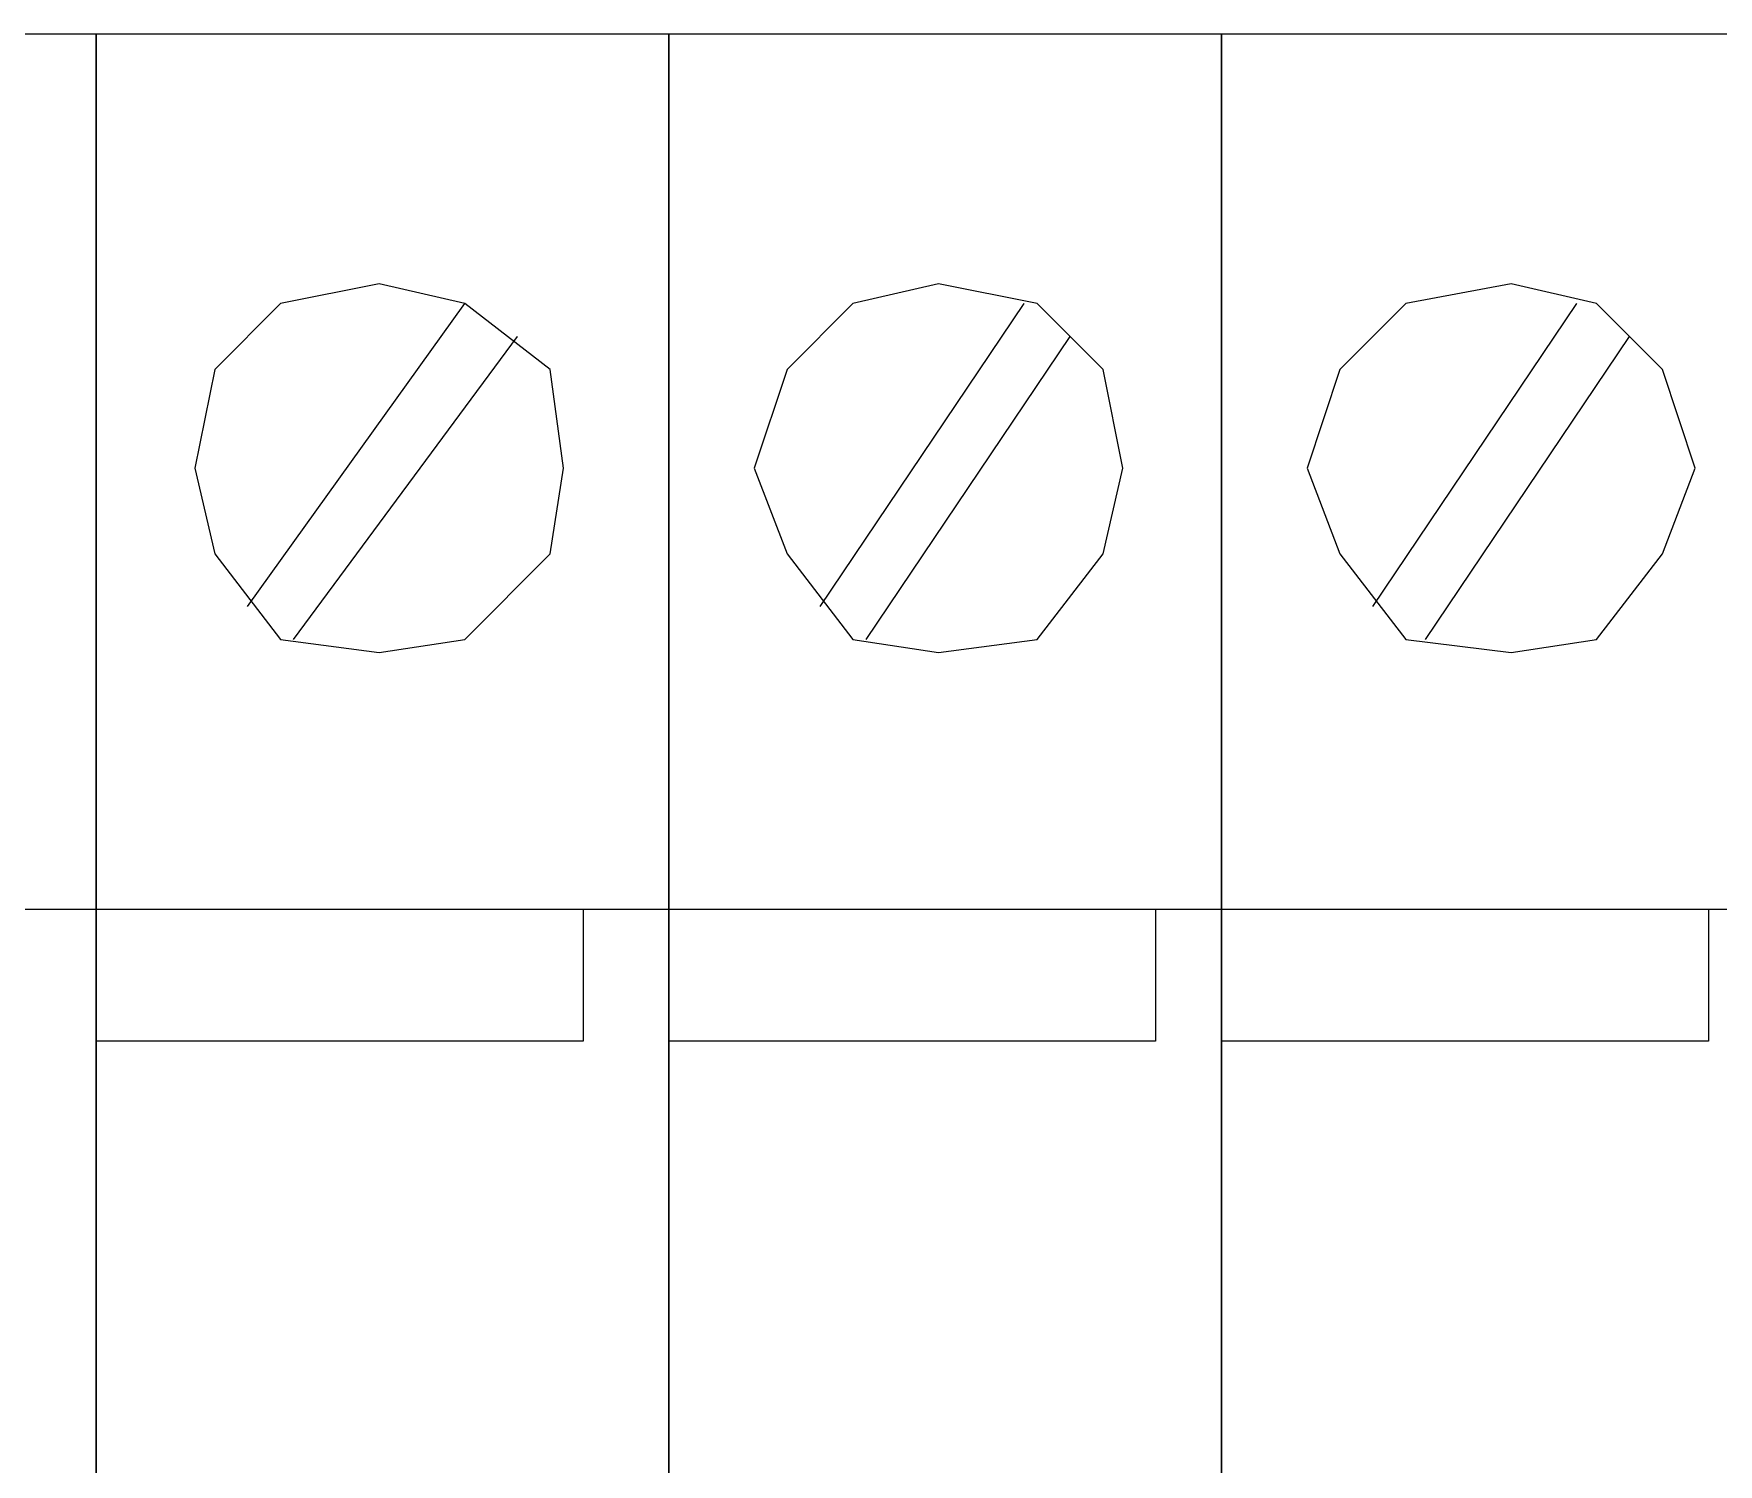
# Model space of a CAD drawing. Header units: millimetres. Extents: x 3 to 291, y 6 to 496.
# Drawn here: x 191.066 to 195.302, y 377.959 to 381.553 of the extents above; entities that cross this region are included whole.
import ezdxf

# ---------------------------------------------------------------- set-up
doc = ezdxf.new("R2010")
doc.units = ezdxf.units.MM
doc.layers.get('0').update_dxf_attribs({"linetype": 'CONTINUOUS'})

msp = doc.modelspace()

# ---------------------------------------------------------------- linework, layer by layer
at = {"color": 7, "linetype": 'Continuous', "lineweight": 20}
for points in [[(189.8171, 381.5533), (191.2234, 381.5533), (191.2234, 373.7277), (189.8171, 373.7277)], [(189.8171, 381.5533), (191.2234, 381.5533), (191.2234, 379.3528), (189.8171, 379.3528)], [(189.8171, 381.5533), (191.2234, 381.5533), (191.2234, 373.7277), (189.8171, 373.7277)], [(189.8171, 381.5533), (191.2234, 381.5533), (191.2234, 379.3528), (189.8171, 379.3528)], [(189.8171, 381.5533), (191.2234, 381.5533), (191.2234, 373.7277), (189.8171, 373.7277)], [(189.8171, 381.5533), (191.2234, 381.5533), (191.2234, 379.3528), (189.8171, 379.3528)], [(189.8171, 381.5533), (191.2234, 381.5533), (191.2234, 373.7277), (189.8171, 373.7277)], [(189.8171, 381.5533), (191.2234, 381.5533), (191.2234, 379.3528), (189.8171, 379.3528)], [(189.8171, 381.5533), (191.2234, 381.5533), (191.2234, 373.7277), (189.8171, 373.7277)], [(189.8171, 381.5533), (191.2234, 381.5533), (191.2234, 379.3528), (189.8171, 379.3528)], [(189.8171, 381.5533), (191.2234, 381.5533), (191.2234, 373.7277), (189.8171, 373.7277)], [(189.8171, 381.5533), (191.2234, 381.5533), (191.2234, 379.3528), (189.8171, 379.3528)], [(189.8171, 381.5533), (191.2234, 381.5533), (191.2234, 373.7277), (189.8171, 373.7277)], [(189.8171, 381.5533), (191.2234, 381.5533), (191.2234, 379.3528), (189.8171, 379.3528)], [(189.8171, 381.5533), (191.2234, 381.5533), (191.2234, 373.7277), (189.8171, 373.7277)], [(189.8171, 381.5533), (191.2234, 381.5533), (191.2234, 379.3528), (189.8171, 379.3528)], [(189.8171, 381.5533), (191.2234, 381.5533), (191.2234, 373.7277), (189.8171, 373.7277)], [(189.8171, 381.5533), (191.2234, 381.5533), (191.2234, 379.3528), (189.8171, 379.3528)], [(189.8171, 381.5533), (191.2234, 381.5533), (191.2234, 373.7277), (189.8171, 373.7277)], [(189.8171, 381.5533), (191.2234, 381.5533), (191.2234, 379.3528), (189.8171, 379.3528)], [(189.8171, 381.5533), (191.2234, 381.5533), (191.2234, 373.7277), (189.8171, 373.7277)], [(189.8171, 381.5533), (191.2234, 381.5533), (191.2234, 379.3528), (189.8171, 379.3528)], [(189.8171, 381.5533), (191.2234, 381.5533), (191.2234, 373.7277), (189.8171, 373.7277)], [(189.8171, 381.5533), (191.2234, 381.5533), (191.2234, 379.3528), (189.8171, 379.3528)], [(189.8171, 381.5533), (191.2234, 381.5533), (191.2234, 373.7277), (189.8171, 373.7277)], [(189.8171, 381.5533), (191.2234, 381.5533), (191.2234, 379.3528), (189.8171, 379.3528)], [(189.8171, 381.5533), (191.2234, 381.5533), (191.2234, 373.7277), (189.8171, 373.7277)], [(189.8171, 381.5533), (191.2234, 381.5533), (191.2234, 379.3528), (189.8171, 379.3528)], [(189.8171, 381.5533), (191.2234, 381.5533), (191.2234, 373.7277), (189.8171, 373.7277)], [(189.8171, 381.5533), (191.2234, 381.5533), (191.2234, 379.3528), (189.8171, 379.3528)], [(189.8171, 381.5533), (191.2234, 381.5533), (191.2234, 373.7277), (189.8171, 373.7277)], [(189.8171, 381.5533), (191.2234, 381.5533), (191.2234, 379.3528), (189.8171, 379.3528)], [(189.8171, 381.5533), (191.2234, 381.5533), (191.2234, 373.7277), (189.8171, 373.7277)], [(189.8171, 381.5533), (191.2234, 381.5533), (191.2234, 379.3528), (189.8171, 379.3528)], [(189.8171, 381.5533), (191.2234, 381.5533), (191.2234, 373.7277), (189.8171, 373.7277)], [(189.8171, 381.5533), (191.2234, 381.5533), (191.2234, 379.3528), (189.8171, 379.3528)], [(189.8171, 381.5533), (191.2234, 381.5533), (191.2234, 373.7277), (189.8171, 373.7277)], [(189.8171, 381.5533), (191.2234, 381.5533), (191.2234, 379.3528), (189.8171, 379.3528)], [(189.8171, 381.5533), (191.2234, 381.5533), (191.2234, 373.7277), (189.8171, 373.7277)], [(189.8171, 381.5533), (191.2234, 381.5533), (191.2234, 379.3528), (189.8171, 379.3528)], [(191.2234, 381.5533), (192.6627, 381.5533), (192.6627, 373.7277), (191.2234, 373.7277)], [(191.2234, 381.5533), (192.6627, 381.5533), (192.6627, 379.3528), (191.2234, 379.3528)], [(191.2234, 381.5533), (192.6627, 381.5533), (192.6627, 373.7277), (191.2234, 373.7277)], [(191.2234, 381.5533), (192.6627, 381.5533), (192.6627, 379.3528), (191.2234, 379.3528)], [(191.2234, 381.5533), (192.6627, 381.5533), (192.6627, 373.7277), (191.2234, 373.7277)], [(191.2234, 381.5533), (192.6627, 381.5533), (192.6627, 379.3528), (191.2234, 379.3528)], [(191.2234, 381.5533), (192.6627, 381.5533), (192.6627, 373.7277), (191.2234, 373.7277)], [(191.2234, 381.5533), (192.6627, 381.5533), (192.6627, 379.3528), (191.2234, 379.3528)], [(191.2234, 381.5533), (192.6627, 381.5533), (192.6627, 373.7277), (191.2234, 373.7277)], [(191.2234, 381.5533), (192.6627, 381.5533), (192.6627, 379.3528), (191.2234, 379.3528)], [(191.2234, 381.5533), (192.6627, 381.5533), (192.6627, 373.7277), (191.2234, 373.7277)], [(191.2234, 381.5533), (192.6627, 381.5533), (192.6627, 379.3528), (191.2234, 379.3528)], [(191.2234, 381.5533), (192.6627, 381.5533), (192.6627, 373.7277), (191.2234, 373.7277)], [(191.2234, 381.5533), (192.6627, 381.5533), (192.6627, 379.3528), (191.2234, 379.3528)], [(191.2234, 381.5533), (192.6627, 381.5533), (192.6627, 373.7277), (191.2234, 373.7277)], [(191.2234, 381.5533), (192.6627, 381.5533), (192.6627, 379.3528), (191.2234, 379.3528)], [(191.2234, 381.5533), (192.6627, 381.5533), (192.6627, 373.7277), (191.2234, 373.7277)], [(191.2234, 381.5533), (192.6627, 381.5533), (192.6627, 379.3528), (191.2234, 379.3528)], [(191.2234, 381.5533), (192.6627, 381.5533), (192.6627, 373.7277), (191.2234, 373.7277)], [(191.2234, 381.5533), (192.6627, 381.5533), (192.6627, 379.3528), (191.2234, 379.3528)], [(191.2234, 381.5533), (192.6627, 381.5533), (192.6627, 373.7277), (191.2234, 373.7277)], [(191.2234, 381.5533), (192.6627, 381.5533), (192.6627, 379.3528), (191.2234, 379.3528)], [(191.2234, 381.5533), (192.6627, 381.5533), (192.6627, 373.7277), (191.2234, 373.7277)], [(191.2234, 381.5533), (192.6627, 381.5533), (192.6627, 379.3528), (191.2234, 379.3528)], [(191.2234, 381.5533), (192.6627, 381.5533), (192.6627, 373.7277), (191.2234, 373.7277)], [(191.2234, 381.5533), (192.6627, 381.5533), (192.6627, 379.3528), (191.2234, 379.3528)], [(191.2234, 381.5533), (192.6627, 381.5533), (192.6627, 373.7277), (191.2234, 373.7277)], [(191.2234, 381.5533), (192.6627, 381.5533), (192.6627, 379.3528), (191.2234, 379.3528)], [(191.2234, 381.5533), (192.6627, 381.5533), (192.6627, 373.7277), (191.2234, 373.7277)], [(191.2234, 381.5533), (192.6627, 381.5533), (192.6627, 379.3528), (191.2234, 379.3528)], [(191.2234, 381.5533), (192.6627, 381.5533), (192.6627, 373.7277), (191.2234, 373.7277)], [(191.2234, 381.5533), (192.6627, 381.5533), (192.6627, 379.3528), (191.2234, 379.3528)], [(191.2234, 381.5533), (192.6627, 381.5533), (192.6627, 373.7277), (191.2234, 373.7277)], [(191.2234, 381.5533), (192.6627, 381.5533), (192.6627, 379.3528), (191.2234, 379.3528)], [(191.2234, 381.5533), (192.6627, 381.5533), (192.6627, 373.7277), (191.2234, 373.7277)], [(191.2234, 381.5533), (192.6627, 381.5533), (192.6627, 379.3528), (191.2234, 379.3528)], [(191.2234, 381.5533), (192.6627, 381.5533), (192.6627, 373.7277), (191.2234, 373.7277)], [(191.2234, 381.5533), (192.6627, 381.5533), (192.6627, 379.3528), (191.2234, 379.3528)], [(191.2234, 381.5533), (192.6627, 381.5533), (192.6627, 373.7277), (191.2234, 373.7277)], [(191.2234, 381.5533), (192.6627, 381.5533), (192.6627, 379.3528), (191.2234, 379.3528)], [(192.6627, 381.5533), (194.0525, 381.5533), (194.0525, 373.7277), (192.6627, 373.7277)], [(192.6627, 381.5533), (194.0525, 381.5533), (194.0525, 379.3528), (192.6627, 379.3528)], [(192.6627, 381.5533), (194.0525, 381.5533), (194.0525, 373.7277), (192.6627, 373.7277)], [(192.6627, 381.5533), (194.0525, 381.5533), (194.0525, 379.3528), (192.6627, 379.3528)], [(192.6627, 381.5533), (194.0525, 381.5533), (194.0525, 373.7277), (192.6627, 373.7277)], [(192.6627, 381.5533), (194.0525, 381.5533), (194.0525, 379.3528), (192.6627, 379.3528)], [(192.6627, 381.5533), (194.0525, 381.5533), (194.0525, 373.7277), (192.6627, 373.7277)], [(192.6627, 381.5533), (194.0525, 381.5533), (194.0525, 379.3528), (192.6627, 379.3528)], [(192.6627, 381.5533), (194.0525, 381.5533), (194.0525, 373.7277), (192.6627, 373.7277)], [(192.6627, 381.5533), (194.0525, 381.5533), (194.0525, 379.3528), (192.6627, 379.3528)], [(192.6627, 381.5533), (194.0525, 381.5533), (194.0525, 373.7277), (192.6627, 373.7277)], [(192.6627, 381.5533), (194.0525, 381.5533), (194.0525, 379.3528), (192.6627, 379.3528)], [(192.6627, 381.5533), (194.0525, 381.5533), (194.0525, 373.7277), (192.6627, 373.7277)], [(192.6627, 381.5533), (194.0525, 381.5533), (194.0525, 379.3528), (192.6627, 379.3528)], [(192.6627, 381.5533), (194.0525, 381.5533), (194.0525, 373.7277), (192.6627, 373.7277)], [(192.6627, 381.5533), (194.0525, 381.5533), (194.0525, 379.3528), (192.6627, 379.3528)], [(192.6627, 381.5533), (194.0525, 381.5533), (194.0525, 373.7277), (192.6627, 373.7277)], [(192.6627, 381.5533), (194.0525, 381.5533), (194.0525, 379.3528), (192.6627, 379.3528)], [(192.6627, 381.5533), (194.0525, 381.5533), (194.0525, 373.7277), (192.6627, 373.7277)], [(192.6627, 381.5533), (194.0525, 381.5533), (194.0525, 379.3528), (192.6627, 379.3528)], [(192.6627, 381.5533), (194.0525, 381.5533), (194.0525, 373.7277), (192.6627, 373.7277)], [(192.6627, 381.5533), (194.0525, 381.5533), (194.0525, 379.3528), (192.6627, 379.3528)], [(192.6627, 381.5533), (194.0525, 381.5533), (194.0525, 373.7277), (192.6627, 373.7277)], [(192.6627, 381.5533), (194.0525, 381.5533), (194.0525, 379.3528), (192.6627, 379.3528)], [(192.6627, 381.5533), (194.0525, 381.5533), (194.0525, 373.7277), (192.6627, 373.7277)], [(192.6627, 381.5533), (194.0525, 381.5533), (194.0525, 379.3528), (192.6627, 379.3528)], [(192.6627, 381.5533), (194.0525, 381.5533), (194.0525, 373.7277), (192.6627, 373.7277)], [(192.6627, 381.5533), (194.0525, 381.5533), (194.0525, 379.3528), (192.6627, 379.3528)], [(192.6627, 381.5533), (194.0525, 381.5533), (194.0525, 373.7277), (192.6627, 373.7277)], [(192.6627, 381.5533), (194.0525, 381.5533), (194.0525, 379.3528), (192.6627, 379.3528)], [(192.6627, 381.5533), (194.0525, 381.5533), (194.0525, 373.7277), (192.6627, 373.7277)], [(192.6627, 381.5533), (194.0525, 381.5533), (194.0525, 379.3528), (192.6627, 379.3528)], [(192.6627, 381.5533), (194.0525, 381.5533), (194.0525, 373.7277), (192.6627, 373.7277)], [(192.6627, 381.5533), (194.0525, 381.5533), (194.0525, 379.3528), (192.6627, 379.3528)], [(192.6627, 381.5533), (194.0525, 381.5533), (194.0525, 373.7277), (192.6627, 373.7277)], [(192.6627, 381.5533), (194.0525, 381.5533), (194.0525, 379.3528), (192.6627, 379.3528)], [(192.6627, 381.5533), (194.0525, 381.5533), (194.0525, 373.7277), (192.6627, 373.7277)], [(192.6627, 381.5533), (194.0525, 381.5533), (194.0525, 379.3528), (192.6627, 379.3528)], [(192.6627, 381.5533), (194.0525, 381.5533), (194.0525, 373.7277), (192.6627, 373.7277)], [(192.6627, 381.5533), (194.0525, 381.5533), (194.0525, 379.3528), (192.6627, 379.3528)], [(194.0525, 381.5533), (195.4588, 381.5533), (195.4588, 373.7277), (194.0525, 373.7277)], [(194.0525, 381.5533), (195.4588, 381.5533), (195.4588, 379.3528), (194.0525, 379.3528)], [(194.0525, 381.5533), (195.4588, 381.5533), (195.4588, 373.7277), (194.0525, 373.7277)], [(194.0525, 381.5533), (195.4588, 381.5533), (195.4588, 379.3528), (194.0525, 379.3528)], [(194.0525, 381.5533), (195.4588, 381.5533), (195.4588, 373.7277), (194.0525, 373.7277)], [(194.0525, 381.5533), (195.4588, 381.5533), (195.4588, 379.3528), (194.0525, 379.3528)], [(194.0525, 381.5533), (195.4588, 381.5533), (195.4588, 373.7277), (194.0525, 373.7277)], [(194.0525, 381.5533), (195.4588, 381.5533), (195.4588, 379.3528), (194.0525, 379.3528)], [(194.0525, 381.5533), (195.4588, 381.5533), (195.4588, 373.7277), (194.0525, 373.7277)], [(194.0525, 381.5533), (195.4588, 381.5533), (195.4588, 379.3528), (194.0525, 379.3528)], [(194.0525, 381.5533), (195.4588, 381.5533), (195.4588, 373.7277), (194.0525, 373.7277)], [(194.0525, 381.5533), (195.4588, 381.5533), (195.4588, 379.3528), (194.0525, 379.3528)], [(194.0525, 381.5533), (195.4588, 381.5533), (195.4588, 373.7277), (194.0525, 373.7277)], [(194.0525, 381.5533), (195.4588, 381.5533), (195.4588, 379.3528), (194.0525, 379.3528)], [(194.0525, 381.5533), (195.4588, 381.5533), (195.4588, 373.7277), (194.0525, 373.7277)], [(194.0525, 381.5533), (195.4588, 381.5533), (195.4588, 379.3528), (194.0525, 379.3528)], [(194.0525, 381.5533), (195.4588, 381.5533), (195.4588, 373.7277), (194.0525, 373.7277)], [(194.0525, 381.5533), (195.4588, 381.5533), (195.4588, 379.3528), (194.0525, 379.3528)], [(194.0525, 381.5533), (195.4588, 381.5533), (195.4588, 373.7277), (194.0525, 373.7277)], [(194.0525, 381.5533), (195.4588, 381.5533), (195.4588, 379.3528), (194.0525, 379.3528)], [(194.0525, 381.5533), (195.4588, 381.5533), (195.4588, 373.7277), (194.0525, 373.7277)], [(194.0525, 381.5533), (195.4588, 381.5533), (195.4588, 379.3528), (194.0525, 379.3528)], [(194.0525, 381.5533), (195.4588, 381.5533), (195.4588, 373.7277), (194.0525, 373.7277)], [(194.0525, 381.5533), (195.4588, 381.5533), (195.4588, 379.3528), (194.0525, 379.3528)], [(194.0525, 381.5533), (195.4588, 381.5533), (195.4588, 373.7277), (194.0525, 373.7277)], [(194.0525, 381.5533), (195.4588, 381.5533), (195.4588, 379.3528), (194.0525, 379.3528)], [(194.0525, 381.5533), (195.4588, 381.5533), (195.4588, 373.7277), (194.0525, 373.7277)], [(194.0525, 381.5533), (195.4588, 381.5533), (195.4588, 379.3528), (194.0525, 379.3528)], [(194.0525, 381.5533), (195.4588, 381.5533), (195.4588, 373.7277), (194.0525, 373.7277)], [(194.0525, 381.5533), (195.4588, 381.5533), (195.4588, 379.3528), (194.0525, 379.3528)], [(194.0525, 381.5533), (195.4588, 381.5533), (195.4588, 373.7277), (194.0525, 373.7277)], [(194.0525, 381.5533), (195.4588, 381.5533), (195.4588, 379.3528), (194.0525, 379.3528)], [(194.0525, 381.5533), (195.4588, 381.5533), (195.4588, 373.7277), (194.0525, 373.7277)], [(194.0525, 381.5533), (195.4588, 381.5533), (195.4588, 379.3528), (194.0525, 379.3528)], [(194.0525, 381.5533), (195.4588, 381.5533), (195.4588, 373.7277), (194.0525, 373.7277)], [(194.0525, 381.5533), (195.4588, 381.5533), (195.4588, 379.3528), (194.0525, 379.3528)], [(194.0525, 381.5533), (195.4588, 381.5533), (195.4588, 373.7277), (194.0525, 373.7277)], [(194.0525, 381.5533), (195.4588, 381.5533), (195.4588, 379.3528), (194.0525, 379.3528)], [(194.0525, 381.5533), (195.4588, 381.5533), (195.4588, 373.7277), (194.0525, 373.7277)], [(194.0525, 381.5533), (195.4588, 381.5533), (195.4588, 379.3528), (194.0525, 379.3528)], [(192.398, 380.4613), (192.3649, 380.7095), (192.1499, 380.875), (191.9348, 380.9246), (191.6866, 380.875), (191.5212, 380.7095), (191.4715, 380.4613), (191.5212, 380.2463), (191.6866, 380.0312), (191.9348, 379.9981), (192.1499, 380.0312), (192.3649, 380.2463)], [(192.398, 380.4613), (192.3649, 380.7095), (192.1499, 380.875), (191.9348, 380.9246), (191.6866, 380.875), (191.5212, 380.7095), (191.4715, 380.4613), (191.5212, 380.2463), (191.6866, 380.0312), (191.9348, 379.9981), (192.1499, 380.0312), (192.3649, 380.2463)], [(192.398, 380.4613), (192.3649, 380.7095), (192.1499, 380.875), (191.9348, 380.9246), (191.6866, 380.875), (191.5212, 380.7095), (191.4715, 380.4613), (191.5212, 380.2463), (191.6866, 380.0312), (191.9348, 379.9981), (192.1499, 380.0312), (192.3649, 380.2463)], [(192.398, 380.4613), (192.3649, 380.7095), (192.1499, 380.875), (191.9348, 380.9246), (191.6866, 380.875), (191.5212, 380.7095), (191.4715, 380.4613), (191.5212, 380.2463), (191.6866, 380.0312), (191.9348, 379.9981), (192.1499, 380.0312), (192.3649, 380.2463)], [(192.398, 380.4613), (192.3649, 380.7095), (192.1499, 380.875), (191.9348, 380.9246), (191.6866, 380.875), (191.5212, 380.7095), (191.4715, 380.4613), (191.5212, 380.2463), (191.6866, 380.0312), (191.9348, 379.9981), (192.1499, 380.0312), (192.3649, 380.2463)], [(192.398, 380.4613), (192.3649, 380.7095), (192.1499, 380.875), (191.9348, 380.9246), (191.6866, 380.875), (191.5212, 380.7095), (191.4715, 380.4613), (191.5212, 380.2463), (191.6866, 380.0312), (191.9348, 379.9981), (192.1499, 380.0312), (192.3649, 380.2463)], [(192.398, 380.4613), (192.3649, 380.7095), (192.1499, 380.875), (191.9348, 380.9246), (191.6866, 380.875), (191.5212, 380.7095), (191.4715, 380.4613), (191.5212, 380.2463), (191.6866, 380.0312), (191.9348, 379.9981), (192.1499, 380.0312), (192.3649, 380.2463)], [(192.398, 380.4613), (192.3649, 380.7095), (192.1499, 380.875), (191.9348, 380.9246), (191.6866, 380.875), (191.5212, 380.7095), (191.4715, 380.4613), (191.5212, 380.2463), (191.6866, 380.0312), (191.9348, 379.9981), (192.1499, 380.0312), (192.3649, 380.2463)], [(192.398, 380.4613), (192.3649, 380.7095), (192.1499, 380.875), (191.9348, 380.9246), (191.6866, 380.875), (191.5212, 380.7095), (191.4715, 380.4613), (191.5212, 380.2463), (191.6866, 380.0312), (191.9348, 379.9981), (192.1499, 380.0312), (192.3649, 380.2463)], [(192.398, 380.4613), (192.3649, 380.7095), (192.1499, 380.875), (191.9348, 380.9246), (191.6866, 380.875), (191.5212, 380.7095), (191.4715, 380.4613), (191.5212, 380.2463), (191.6866, 380.0312), (191.9348, 379.9981), (192.1499, 380.0312), (192.3649, 380.2463)], [(192.398, 380.4613), (192.3649, 380.7095), (192.1499, 380.875), (191.9348, 380.9246), (191.6866, 380.875), (191.5212, 380.7095), (191.4715, 380.4613), (191.5212, 380.2463), (191.6866, 380.0312), (191.9348, 379.9981), (192.1499, 380.0312), (192.3649, 380.2463)], [(192.398, 380.4613), (192.3649, 380.7095), (192.1499, 380.875), (191.9348, 380.9246), (191.6866, 380.875), (191.5212, 380.7095), (191.4715, 380.4613), (191.5212, 380.2463), (191.6866, 380.0312), (191.9348, 379.9981), (192.1499, 380.0312), (192.3649, 380.2463)], [(192.398, 380.4613), (192.3649, 380.7095), (192.1499, 380.875), (191.9348, 380.9246), (191.6866, 380.875), (191.5212, 380.7095), (191.4715, 380.4613), (191.5212, 380.2463), (191.6866, 380.0312), (191.9348, 379.9981), (192.1499, 380.0312), (192.3649, 380.2463)], [(192.398, 380.4613), (192.3649, 380.7095), (192.1499, 380.875), (191.9348, 380.9246), (191.6866, 380.875), (191.5212, 380.7095), (191.4715, 380.4613), (191.5212, 380.2463), (191.6866, 380.0312), (191.9348, 379.9981), (192.1499, 380.0312), (192.3649, 380.2463)], [(192.398, 380.4613), (192.3649, 380.7095), (192.1499, 380.875), (191.9348, 380.9246), (191.6866, 380.875), (191.5212, 380.7095), (191.4715, 380.4613), (191.5212, 380.2463), (191.6866, 380.0312), (191.9348, 379.9981), (192.1499, 380.0312), (192.3649, 380.2463)], [(192.398, 380.4613), (192.3649, 380.7095), (192.1499, 380.875), (191.9348, 380.9246), (191.6866, 380.875), (191.5212, 380.7095), (191.4715, 380.4613), (191.5212, 380.2463), (191.6866, 380.0312), (191.9348, 379.9981), (192.1499, 380.0312), (192.3649, 380.2463)], [(192.398, 380.4613), (192.3649, 380.7095), (192.1499, 380.875), (191.9348, 380.9246), (191.6866, 380.875), (191.5212, 380.7095), (191.4715, 380.4613), (191.5212, 380.2463), (191.6866, 380.0312), (191.9348, 379.9981), (192.1499, 380.0312), (192.3649, 380.2463)], [(192.398, 380.4613), (192.3649, 380.7095), (192.1499, 380.875), (191.9348, 380.9246), (191.6866, 380.875), (191.5212, 380.7095), (191.4715, 380.4613), (191.5212, 380.2463), (191.6866, 380.0312), (191.9348, 379.9981), (192.1499, 380.0312), (192.3649, 380.2463)], [(192.398, 380.4613), (192.3649, 380.7095), (192.1499, 380.875), (191.9348, 380.9246), (191.6866, 380.875), (191.5212, 380.7095), (191.4715, 380.4613), (191.5212, 380.2463), (191.6866, 380.0312), (191.9348, 379.9981), (192.1499, 380.0312), (192.3649, 380.2463)], [(192.398, 380.4613), (192.3649, 380.7095), (192.1499, 380.875), (191.9348, 380.9246), (191.6866, 380.875), (191.5212, 380.7095), (191.4715, 380.4613), (191.5212, 380.2463), (191.6866, 380.0312), (191.9348, 379.9981), (192.1499, 380.0312), (192.3649, 380.2463)], [(193.8043, 380.4613), (193.7547, 380.7095), (193.5892, 380.875), (193.3411, 380.9246), (193.126, 380.875), (192.9605, 380.7095), (192.8778, 380.4613), (192.9605, 380.2463), (193.126, 380.0312), (193.3411, 379.9981), (193.5892, 380.0312), (193.7547, 380.2463)], [(193.8043, 380.4613), (193.7547, 380.7095), (193.5892, 380.875), (193.3411, 380.9246), (193.126, 380.875), (192.9605, 380.7095), (192.8778, 380.4613), (192.9605, 380.2463), (193.126, 380.0312), (193.3411, 379.9981), (193.5892, 380.0312), (193.7547, 380.2463)], [(193.8043, 380.4613), (193.7547, 380.7095), (193.5892, 380.875), (193.3411, 380.9246), (193.126, 380.875), (192.9605, 380.7095), (192.8778, 380.4613), (192.9605, 380.2463), (193.126, 380.0312), (193.3411, 379.9981), (193.5892, 380.0312), (193.7547, 380.2463)], [(193.8043, 380.4613), (193.7547, 380.7095), (193.5892, 380.875), (193.3411, 380.9246), (193.126, 380.875), (192.9605, 380.7095), (192.8778, 380.4613), (192.9605, 380.2463), (193.126, 380.0312), (193.3411, 379.9981), (193.5892, 380.0312), (193.7547, 380.2463)], [(193.8043, 380.4613), (193.7547, 380.7095), (193.5892, 380.875), (193.3411, 380.9246), (193.126, 380.875), (192.9605, 380.7095), (192.8778, 380.4613), (192.9605, 380.2463), (193.126, 380.0312), (193.3411, 379.9981), (193.5892, 380.0312), (193.7547, 380.2463)], [(193.8043, 380.4613), (193.7547, 380.7095), (193.5892, 380.875), (193.3411, 380.9246), (193.126, 380.875), (192.9605, 380.7095), (192.8778, 380.4613), (192.9605, 380.2463), (193.126, 380.0312), (193.3411, 379.9981), (193.5892, 380.0312), (193.7547, 380.2463)], [(193.8043, 380.4613), (193.7547, 380.7095), (193.5892, 380.875), (193.3411, 380.9246), (193.126, 380.875), (192.9605, 380.7095), (192.8778, 380.4613), (192.9605, 380.2463), (193.126, 380.0312), (193.3411, 379.9981), (193.5892, 380.0312), (193.7547, 380.2463)], [(193.8043, 380.4613), (193.7547, 380.7095), (193.5892, 380.875), (193.3411, 380.9246), (193.126, 380.875), (192.9605, 380.7095), (192.8778, 380.4613), (192.9605, 380.2463), (193.126, 380.0312), (193.3411, 379.9981), (193.5892, 380.0312), (193.7547, 380.2463)], [(193.8043, 380.4613), (193.7547, 380.7095), (193.5892, 380.875), (193.3411, 380.9246), (193.126, 380.875), (192.9605, 380.7095), (192.8778, 380.4613), (192.9605, 380.2463), (193.126, 380.0312), (193.3411, 379.9981), (193.5892, 380.0312), (193.7547, 380.2463)], [(193.8043, 380.4613), (193.7547, 380.7095), (193.5892, 380.875), (193.3411, 380.9246), (193.126, 380.875), (192.9605, 380.7095), (192.8778, 380.4613), (192.9605, 380.2463), (193.126, 380.0312), (193.3411, 379.9981), (193.5892, 380.0312), (193.7547, 380.2463)], [(193.8043, 380.4613), (193.7547, 380.7095), (193.5892, 380.875), (193.3411, 380.9246), (193.126, 380.875), (192.9605, 380.7095), (192.8778, 380.4613), (192.9605, 380.2463), (193.126, 380.0312), (193.3411, 379.9981), (193.5892, 380.0312), (193.7547, 380.2463)], [(193.8043, 380.4613), (193.7547, 380.7095), (193.5892, 380.875), (193.3411, 380.9246), (193.126, 380.875), (192.9605, 380.7095), (192.8778, 380.4613), (192.9605, 380.2463), (193.126, 380.0312), (193.3411, 379.9981), (193.5892, 380.0312), (193.7547, 380.2463)], [(193.8043, 380.4613), (193.7547, 380.7095), (193.5892, 380.875), (193.3411, 380.9246), (193.126, 380.875), (192.9605, 380.7095), (192.8778, 380.4613), (192.9605, 380.2463), (193.126, 380.0312), (193.3411, 379.9981), (193.5892, 380.0312), (193.7547, 380.2463)], [(193.8043, 380.4613), (193.7547, 380.7095), (193.5892, 380.875), (193.3411, 380.9246), (193.126, 380.875), (192.9605, 380.7095), (192.8778, 380.4613), (192.9605, 380.2463), (193.126, 380.0312), (193.3411, 379.9981), (193.5892, 380.0312), (193.7547, 380.2463)], [(193.8043, 380.4613), (193.7547, 380.7095), (193.5892, 380.875), (193.3411, 380.9246), (193.126, 380.875), (192.9605, 380.7095), (192.8778, 380.4613), (192.9605, 380.2463), (193.126, 380.0312), (193.3411, 379.9981), (193.5892, 380.0312), (193.7547, 380.2463)], [(193.8043, 380.4613), (193.7547, 380.7095), (193.5892, 380.875), (193.3411, 380.9246), (193.126, 380.875), (192.9605, 380.7095), (192.8778, 380.4613), (192.9605, 380.2463), (193.126, 380.0312), (193.3411, 379.9981), (193.5892, 380.0312), (193.7547, 380.2463)], [(193.8043, 380.4613), (193.7547, 380.7095), (193.5892, 380.875), (193.3411, 380.9246), (193.126, 380.875), (192.9605, 380.7095), (192.8778, 380.4613), (192.9605, 380.2463), (193.126, 380.0312), (193.3411, 379.9981), (193.5892, 380.0312), (193.7547, 380.2463)], [(193.8043, 380.4613), (193.7547, 380.7095), (193.5892, 380.875), (193.3411, 380.9246), (193.126, 380.875), (192.9605, 380.7095), (192.8778, 380.4613), (192.9605, 380.2463), (193.126, 380.0312), (193.3411, 379.9981), (193.5892, 380.0312), (193.7547, 380.2463)], [(193.8043, 380.4613), (193.7547, 380.7095), (193.5892, 380.875), (193.3411, 380.9246), (193.126, 380.875), (192.9605, 380.7095), (192.8778, 380.4613), (192.9605, 380.2463), (193.126, 380.0312), (193.3411, 379.9981), (193.5892, 380.0312), (193.7547, 380.2463)], [(193.8043, 380.4613), (193.7547, 380.7095), (193.5892, 380.875), (193.3411, 380.9246), (193.126, 380.875), (192.9605, 380.7095), (192.8778, 380.4613), (192.9605, 380.2463), (193.126, 380.0312), (193.3411, 379.9981), (193.5892, 380.0312), (193.7547, 380.2463)], [(195.2437, 380.4613), (195.161, 380.7095), (194.9955, 380.875), (194.7805, 380.9246), (194.5157, 380.875), (194.3503, 380.7095), (194.2676, 380.4613), (194.3503, 380.2463), (194.5157, 380.0312), (194.7805, 379.9981), (194.9955, 380.0312), (195.161, 380.2463)], [(195.2437, 380.4613), (195.161, 380.7095), (194.9955, 380.875), (194.7805, 380.9246), (194.5157, 380.875), (194.3503, 380.7095), (194.2676, 380.4613), (194.3503, 380.2463), (194.5157, 380.0312), (194.7805, 379.9981), (194.9955, 380.0312), (195.161, 380.2463)], [(195.2437, 380.4613), (195.161, 380.7095), (194.9955, 380.875), (194.7805, 380.9246), (194.5157, 380.875), (194.3503, 380.7095), (194.2676, 380.4613), (194.3503, 380.2463), (194.5157, 380.0312), (194.7805, 379.9981), (194.9955, 380.0312), (195.161, 380.2463)], [(195.2437, 380.4613), (195.161, 380.7095), (194.9955, 380.875), (194.7805, 380.9246), (194.5157, 380.875), (194.3503, 380.7095), (194.2676, 380.4613), (194.3503, 380.2463), (194.5157, 380.0312), (194.7805, 379.9981), (194.9955, 380.0312), (195.161, 380.2463)], [(195.2437, 380.4613), (195.161, 380.7095), (194.9955, 380.875), (194.7805, 380.9246), (194.5157, 380.875), (194.3503, 380.7095), (194.2676, 380.4613), (194.3503, 380.2463), (194.5157, 380.0312), (194.7805, 379.9981), (194.9955, 380.0312), (195.161, 380.2463)], [(195.2437, 380.4613), (195.161, 380.7095), (194.9955, 380.875), (194.7805, 380.9246), (194.5157, 380.875), (194.3503, 380.7095), (194.2676, 380.4613), (194.3503, 380.2463), (194.5157, 380.0312), (194.7805, 379.9981), (194.9955, 380.0312), (195.161, 380.2463)], [(195.2437, 380.4613), (195.161, 380.7095), (194.9955, 380.875), (194.7805, 380.9246), (194.5157, 380.875), (194.3503, 380.7095), (194.2676, 380.4613), (194.3503, 380.2463), (194.5157, 380.0312), (194.7805, 379.9981), (194.9955, 380.0312), (195.161, 380.2463)], [(195.2437, 380.4613), (195.161, 380.7095), (194.9955, 380.875), (194.7805, 380.9246), (194.5157, 380.875), (194.3503, 380.7095), (194.2676, 380.4613), (194.3503, 380.2463), (194.5157, 380.0312), (194.7805, 379.9981), (194.9955, 380.0312), (195.161, 380.2463)], [(195.2437, 380.4613), (195.161, 380.7095), (194.9955, 380.875), (194.7805, 380.9246), (194.5157, 380.875), (194.3503, 380.7095), (194.2676, 380.4613), (194.3503, 380.2463), (194.5157, 380.0312), (194.7805, 379.9981), (194.9955, 380.0312), (195.161, 380.2463)], [(195.2437, 380.4613), (195.161, 380.7095), (194.9955, 380.875), (194.7805, 380.9246), (194.5157, 380.875), (194.3503, 380.7095), (194.2676, 380.4613), (194.3503, 380.2463), (194.5157, 380.0312), (194.7805, 379.9981), (194.9955, 380.0312), (195.161, 380.2463)], [(195.2437, 380.4613), (195.161, 380.7095), (194.9955, 380.875), (194.7805, 380.9246), (194.5157, 380.875), (194.3503, 380.7095), (194.2676, 380.4613), (194.3503, 380.2463), (194.5157, 380.0312), (194.7805, 379.9981), (194.9955, 380.0312), (195.161, 380.2463)], [(195.2437, 380.4613), (195.161, 380.7095), (194.9955, 380.875), (194.7805, 380.9246), (194.5157, 380.875), (194.3503, 380.7095), (194.2676, 380.4613), (194.3503, 380.2463), (194.5157, 380.0312), (194.7805, 379.9981), (194.9955, 380.0312), (195.161, 380.2463)], [(195.2437, 380.4613), (195.161, 380.7095), (194.9955, 380.875), (194.7805, 380.9246), (194.5157, 380.875), (194.3503, 380.7095), (194.2676, 380.4613), (194.3503, 380.2463), (194.5157, 380.0312), (194.7805, 379.9981), (194.9955, 380.0312), (195.161, 380.2463)], [(195.2437, 380.4613), (195.161, 380.7095), (194.9955, 380.875), (194.7805, 380.9246), (194.5157, 380.875), (194.3503, 380.7095), (194.2676, 380.4613), (194.3503, 380.2463), (194.5157, 380.0312), (194.7805, 379.9981), (194.9955, 380.0312), (195.161, 380.2463)], [(195.2437, 380.4613), (195.161, 380.7095), (194.9955, 380.875), (194.7805, 380.9246), (194.5157, 380.875), (194.3503, 380.7095), (194.2676, 380.4613), (194.3503, 380.2463), (194.5157, 380.0312), (194.7805, 379.9981), (194.9955, 380.0312), (195.161, 380.2463)], [(195.2437, 380.4613), (195.161, 380.7095), (194.9955, 380.875), (194.7805, 380.9246), (194.5157, 380.875), (194.3503, 380.7095), (194.2676, 380.4613), (194.3503, 380.2463), (194.5157, 380.0312), (194.7805, 379.9981), (194.9955, 380.0312), (195.161, 380.2463)], [(195.2437, 380.4613), (195.161, 380.7095), (194.9955, 380.875), (194.7805, 380.9246), (194.5157, 380.875), (194.3503, 380.7095), (194.2676, 380.4613), (194.3503, 380.2463), (194.5157, 380.0312), (194.7805, 379.9981), (194.9955, 380.0312), (195.161, 380.2463)], [(195.2437, 380.4613), (195.161, 380.7095), (194.9955, 380.875), (194.7805, 380.9246), (194.5157, 380.875), (194.3503, 380.7095), (194.2676, 380.4613), (194.3503, 380.2463), (194.5157, 380.0312), (194.7805, 379.9981), (194.9955, 380.0312), (195.161, 380.2463)], [(195.2437, 380.4613), (195.161, 380.7095), (194.9955, 380.875), (194.7805, 380.9246), (194.5157, 380.875), (194.3503, 380.7095), (194.2676, 380.4613), (194.3503, 380.2463), (194.5157, 380.0312), (194.7805, 379.9981), (194.9955, 380.0312), (195.161, 380.2463)], [(195.2437, 380.4613), (195.161, 380.7095), (194.9955, 380.875), (194.7805, 380.9246), (194.5157, 380.875), (194.3503, 380.7095), (194.2676, 380.4613), (194.3503, 380.2463), (194.5157, 380.0312), (194.7805, 379.9981), (194.9955, 380.0312), (195.161, 380.2463)]]:
    msp.add_lwpolyline(points, close=True, dxfattribs=at)
for points in [[(191.6039, 380.1139), (192.1499, 380.875), (192.1499, 380.875)], [(191.6039, 380.1139), (192.1499, 380.875), (192.1499, 380.875)], [(191.6039, 380.1139), (192.1499, 380.875), (192.1499, 380.875)], [(191.6039, 380.1139), (192.1499, 380.875), (192.1499, 380.875)], [(191.6039, 380.1139), (192.1499, 380.875), (192.1499, 380.875)], [(191.6039, 380.1139), (192.1499, 380.875), (192.1499, 380.875)], [(191.6039, 380.1139), (192.1499, 380.875), (192.1499, 380.875)], [(191.6039, 380.1139), (192.1499, 380.875), (192.1499, 380.875)], [(191.6039, 380.1139), (192.1499, 380.875), (192.1499, 380.875)], [(191.6039, 380.1139), (192.1499, 380.875), (192.1499, 380.875)], [(191.6039, 380.1139), (192.1499, 380.875), (192.1499, 380.875)], [(191.6039, 380.1139), (192.1499, 380.875), (192.1499, 380.875)], [(191.6039, 380.1139), (192.1499, 380.875), (192.1499, 380.875)], [(191.6039, 380.1139), (192.1499, 380.875), (192.1499, 380.875)], [(191.6039, 380.1139), (192.1499, 380.875), (192.1499, 380.875)], [(191.6039, 380.1139), (192.1499, 380.875), (192.1499, 380.875)], [(191.6039, 380.1139), (192.1499, 380.875), (192.1499, 380.875)], [(191.6039, 380.1139), (192.1499, 380.875), (192.1499, 380.875)], [(191.6039, 380.1139), (192.1499, 380.875), (192.1499, 380.875)], [(191.6039, 380.1139), (192.1499, 380.875), (192.1499, 380.875)], [(193.0433, 380.1139), (193.5561, 380.875), (193.5561, 380.875)], [(193.0433, 380.1139), (193.5561, 380.875), (193.5561, 380.875)], [(193.0433, 380.1139), (193.5561, 380.875), (193.5561, 380.875)], [(193.0433, 380.1139), (193.5561, 380.875), (193.5561, 380.875)], [(193.0433, 380.1139), (193.5561, 380.875), (193.5561, 380.875)], [(193.0433, 380.1139), (193.5561, 380.875), (193.5561, 380.875)], [(193.0433, 380.1139), (193.5561, 380.875), (193.5561, 380.875)], [(193.0433, 380.1139), (193.5561, 380.875), (193.5561, 380.875)], [(193.0433, 380.1139), (193.5561, 380.875), (193.5561, 380.875)], [(193.0433, 380.1139), (193.5561, 380.875), (193.5561, 380.875)], [(193.0433, 380.1139), (193.5561, 380.875), (193.5561, 380.875)], [(193.0433, 380.1139), (193.5561, 380.875), (193.5561, 380.875)], [(193.0433, 380.1139), (193.5561, 380.875), (193.5561, 380.875)], [(193.0433, 380.1139), (193.5561, 380.875), (193.5561, 380.875)], [(193.0433, 380.1139), (193.5561, 380.875), (193.5561, 380.875)], [(193.0433, 380.1139), (193.5561, 380.875), (193.5561, 380.875)], [(193.0433, 380.1139), (193.5561, 380.875), (193.5561, 380.875)], [(193.0433, 380.1139), (193.5561, 380.875), (193.5561, 380.875)], [(193.0433, 380.1139), (193.5561, 380.875), (193.5561, 380.875)], [(193.0433, 380.1139), (193.5561, 380.875), (193.5561, 380.875)], [(194.433, 380.1139), (194.9459, 380.875), (194.9459, 380.875)], [(194.433, 380.1139), (194.9459, 380.875), (194.9459, 380.875)], [(194.433, 380.1139), (194.9459, 380.875), (194.9459, 380.875)], [(194.433, 380.1139), (194.9459, 380.875), (194.9459, 380.875)], [(194.433, 380.1139), (194.9459, 380.875), (194.9459, 380.875)], [(194.433, 380.1139), (194.9459, 380.875), (194.9459, 380.875)], [(194.433, 380.1139), (194.9459, 380.875), (194.9459, 380.875)], [(194.433, 380.1139), (194.9459, 380.875), (194.9459, 380.875)], [(194.433, 380.1139), (194.9459, 380.875), (194.9459, 380.875)], [(194.433, 380.1139), (194.9459, 380.875), (194.9459, 380.875)], [(194.433, 380.1139), (194.9459, 380.875), (194.9459, 380.875)], [(194.433, 380.1139), (194.9459, 380.875), (194.9459, 380.875)], [(194.433, 380.1139), (194.9459, 380.875), (194.9459, 380.875)], [(194.433, 380.1139), (194.9459, 380.875), (194.9459, 380.875)], [(194.433, 380.1139), (194.9459, 380.875), (194.9459, 380.875)], [(194.433, 380.1139), (194.9459, 380.875), (194.9459, 380.875)], [(194.433, 380.1139), (194.9459, 380.875), (194.9459, 380.875)], [(194.433, 380.1139), (194.9459, 380.875), (194.9459, 380.875)], [(194.433, 380.1139), (194.9459, 380.875), (194.9459, 380.875)], [(194.433, 380.1139), (194.9459, 380.875), (194.9459, 380.875)], [(191.7197, 380.0312), (192.2822, 380.7922), (192.2822, 380.7922)], [(191.7197, 380.0312), (192.2822, 380.7922), (192.2822, 380.7922)], [(191.7197, 380.0312), (192.2822, 380.7922), (192.2822, 380.7922)], [(191.7197, 380.0312), (192.2822, 380.7922), (192.2822, 380.7922)], [(191.7197, 380.0312), (192.2822, 380.7922), (192.2822, 380.7922)], [(191.7197, 380.0312), (192.2822, 380.7922), (192.2822, 380.7922)], [(191.7197, 380.0312), (192.2822, 380.7922), (192.2822, 380.7922)], [(191.7197, 380.0312), (192.2822, 380.7922), (192.2822, 380.7922)], [(191.7197, 380.0312), (192.2822, 380.7922), (192.2822, 380.7922)], [(191.7197, 380.0312), (192.2822, 380.7922), (192.2822, 380.7922)], [(191.7197, 380.0312), (192.2822, 380.7922), (192.2822, 380.7922)], [(191.7197, 380.0312), (192.2822, 380.7922), (192.2822, 380.7922)], [(191.7197, 380.0312), (192.2822, 380.7922), (192.2822, 380.7922)], [(191.7197, 380.0312), (192.2822, 380.7922), (192.2822, 380.7922)], [(191.7197, 380.0312), (192.2822, 380.7922), (192.2822, 380.7922)], [(191.7197, 380.0312), (192.2822, 380.7922), (192.2822, 380.7922)], [(191.7197, 380.0312), (192.2822, 380.7922), (192.2822, 380.7922)], [(191.7197, 380.0312), (192.2822, 380.7922), (192.2822, 380.7922)], [(191.7197, 380.0312), (192.2822, 380.7922), (192.2822, 380.7922)], [(191.7197, 380.0312), (192.2822, 380.7922), (192.2822, 380.7922)], [(193.1591, 380.0312), (193.672, 380.7922), (193.672, 380.7922)], [(193.1591, 380.0312), (193.672, 380.7922), (193.672, 380.7922)], [(193.1591, 380.0312), (193.672, 380.7922), (193.672, 380.7922)], [(193.1591, 380.0312), (193.672, 380.7922), (193.672, 380.7922)], [(193.1591, 380.0312), (193.672, 380.7922), (193.672, 380.7922)], [(193.1591, 380.0312), (193.672, 380.7922), (193.672, 380.7922)], [(193.1591, 380.0312), (193.672, 380.7922), (193.672, 380.7922)], [(193.1591, 380.0312), (193.672, 380.7922), (193.672, 380.7922)], [(193.1591, 380.0312), (193.672, 380.7922), (193.672, 380.7922)], [(193.1591, 380.0312), (193.672, 380.7922), (193.672, 380.7922)], [(193.1591, 380.0312), (193.672, 380.7922), (193.672, 380.7922)], [(193.1591, 380.0312), (193.672, 380.7922), (193.672, 380.7922)], [(193.1591, 380.0312), (193.672, 380.7922), (193.672, 380.7922)], [(193.1591, 380.0312), (193.672, 380.7922), (193.672, 380.7922)], [(193.1591, 380.0312), (193.672, 380.7922), (193.672, 380.7922)], [(193.1591, 380.0312), (193.672, 380.7922), (193.672, 380.7922)], [(193.1591, 380.0312), (193.672, 380.7922), (193.672, 380.7922)], [(193.1591, 380.0312), (193.672, 380.7922), (193.672, 380.7922)], [(193.1591, 380.0312), (193.672, 380.7922), (193.672, 380.7922)], [(193.1591, 380.0312), (193.672, 380.7922), (193.672, 380.7922)], [(194.5654, 380.0312), (195.0783, 380.7922), (195.0783, 380.7922)], [(194.5654, 380.0312), (195.0783, 380.7922), (195.0783, 380.7922)], [(194.5654, 380.0312), (195.0783, 380.7922), (195.0783, 380.7922)], [(194.5654, 380.0312), (195.0783, 380.7922), (195.0783, 380.7922)], [(194.5654, 380.0312), (195.0783, 380.7922), (195.0783, 380.7922)], [(194.5654, 380.0312), (195.0783, 380.7922), (195.0783, 380.7922)], [(194.5654, 380.0312), (195.0783, 380.7922), (195.0783, 380.7922)], [(194.5654, 380.0312), (195.0783, 380.7922), (195.0783, 380.7922)], [(194.5654, 380.0312), (195.0783, 380.7922), (195.0783, 380.7922)], [(194.5654, 380.0312), (195.0783, 380.7922), (195.0783, 380.7922)], [(194.5654, 380.0312), (195.0783, 380.7922), (195.0783, 380.7922)], [(194.5654, 380.0312), (195.0783, 380.7922), (195.0783, 380.7922)], [(194.5654, 380.0312), (195.0783, 380.7922), (195.0783, 380.7922)], [(194.5654, 380.0312), (195.0783, 380.7922), (195.0783, 380.7922)], [(194.5654, 380.0312), (195.0783, 380.7922), (195.0783, 380.7922)], [(194.5654, 380.0312), (195.0783, 380.7922), (195.0783, 380.7922)], [(194.5654, 380.0312), (195.0783, 380.7922), (195.0783, 380.7922)], [(194.5654, 380.0312), (195.0783, 380.7922), (195.0783, 380.7922)], [(194.5654, 380.0312), (195.0783, 380.7922), (195.0783, 380.7922)], [(194.5654, 380.0312), (195.0783, 380.7922), (195.0783, 380.7922)], [(192.4477, 379.3528), (192.4477, 379.022), (191.2234, 379.022)], [(192.4477, 379.3528), (192.4477, 379.022), (191.2234, 379.022)], [(192.4477, 379.3528), (192.4477, 379.022), (191.2234, 379.022)], [(192.4477, 379.3528), (192.4477, 379.022), (191.2234, 379.022)], [(192.4477, 379.3528), (192.4477, 379.022), (191.2234, 379.022)], [(192.4477, 379.3528), (192.4477, 379.022), (191.2234, 379.022)], [(192.4477, 379.3528), (192.4477, 379.022), (191.2234, 379.022)], [(192.4477, 379.3528), (192.4477, 379.022), (191.2234, 379.022)], [(192.4477, 379.3528), (192.4477, 379.022), (191.2234, 379.022)], [(192.4477, 379.3528), (192.4477, 379.022), (191.2234, 379.022)], [(192.4477, 379.3528), (192.4477, 379.022), (191.2234, 379.022)], [(192.4477, 379.3528), (192.4477, 379.022), (191.2234, 379.022)], [(192.4477, 379.3528), (192.4477, 379.022), (191.2234, 379.022)], [(192.4477, 379.3528), (192.4477, 379.022), (191.2234, 379.022)], [(192.4477, 379.3528), (192.4477, 379.022), (191.2234, 379.022)], [(192.4477, 379.3528), (192.4477, 379.022), (191.2234, 379.022)], [(192.4477, 379.3528), (192.4477, 379.022), (191.2234, 379.022)], [(192.4477, 379.3528), (192.4477, 379.022), (191.2234, 379.022)], [(192.4477, 379.3528), (192.4477, 379.022), (191.2234, 379.022)], [(192.4477, 379.3528), (192.4477, 379.022), (191.2234, 379.022)], [(193.887, 379.3528), (193.887, 379.022), (192.6627, 379.022)], [(193.887, 379.3528), (193.887, 379.022), (192.6627, 379.022)], [(193.887, 379.3528), (193.887, 379.022), (192.6627, 379.022)], [(193.887, 379.3528), (193.887, 379.022), (192.6627, 379.022)], [(193.887, 379.3528), (193.887, 379.022), (192.6627, 379.022)], [(193.887, 379.3528), (193.887, 379.022), (192.6627, 379.022)], [(193.887, 379.3528), (193.887, 379.022), (192.6627, 379.022)], [(193.887, 379.3528), (193.887, 379.022), (192.6627, 379.022)], [(193.887, 379.3528), (193.887, 379.022), (192.6627, 379.022)], [(193.887, 379.3528), (193.887, 379.022), (192.6627, 379.022)], [(193.887, 379.3528), (193.887, 379.022), (192.6627, 379.022)], [(193.887, 379.3528), (193.887, 379.022), (192.6627, 379.022)], [(193.887, 379.3528), (193.887, 379.022), (192.6627, 379.022)], [(193.887, 379.3528), (193.887, 379.022), (192.6627, 379.022)], [(193.887, 379.3528), (193.887, 379.022), (192.6627, 379.022)], [(193.887, 379.3528), (193.887, 379.022), (192.6627, 379.022)], [(193.887, 379.3528), (193.887, 379.022), (192.6627, 379.022)], [(193.887, 379.3528), (193.887, 379.022), (192.6627, 379.022)], [(193.887, 379.3528), (193.887, 379.022), (192.6627, 379.022)], [(193.887, 379.3528), (193.887, 379.022), (192.6627, 379.022)], [(195.2768, 379.3528), (195.2768, 379.022), (194.0525, 379.022)], [(195.2768, 379.3528), (195.2768, 379.022), (194.0525, 379.022)], [(195.2768, 379.3528), (195.2768, 379.022), (194.0525, 379.022)], [(195.2768, 379.3528), (195.2768, 379.022), (194.0525, 379.022)], [(195.2768, 379.3528), (195.2768, 379.022), (194.0525, 379.022)], [(195.2768, 379.3528), (195.2768, 379.022), (194.0525, 379.022)], [(195.2768, 379.3528), (195.2768, 379.022), (194.0525, 379.022)], [(195.2768, 379.3528), (195.2768, 379.022), (194.0525, 379.022)], [(195.2768, 379.3528), (195.2768, 379.022), (194.0525, 379.022)], [(195.2768, 379.3528), (195.2768, 379.022), (194.0525, 379.022)], [(195.2768, 379.3528), (195.2768, 379.022), (194.0525, 379.022)], [(195.2768, 379.3528), (195.2768, 379.022), (194.0525, 379.022)], [(195.2768, 379.3528), (195.2768, 379.022), (194.0525, 379.022)], [(195.2768, 379.3528), (195.2768, 379.022), (194.0525, 379.022)], [(195.2768, 379.3528), (195.2768, 379.022), (194.0525, 379.022)], [(195.2768, 379.3528), (195.2768, 379.022), (194.0525, 379.022)], [(195.2768, 379.3528), (195.2768, 379.022), (194.0525, 379.022)], [(195.2768, 379.3528), (195.2768, 379.022), (194.0525, 379.022)], [(195.2768, 379.3528), (195.2768, 379.022), (194.0525, 379.022)], [(195.2768, 379.3528), (195.2768, 379.022), (194.0525, 379.022)]]:
    msp.add_lwpolyline(points, dxfattribs=at)

doc.saveas('drawing.dxf')
